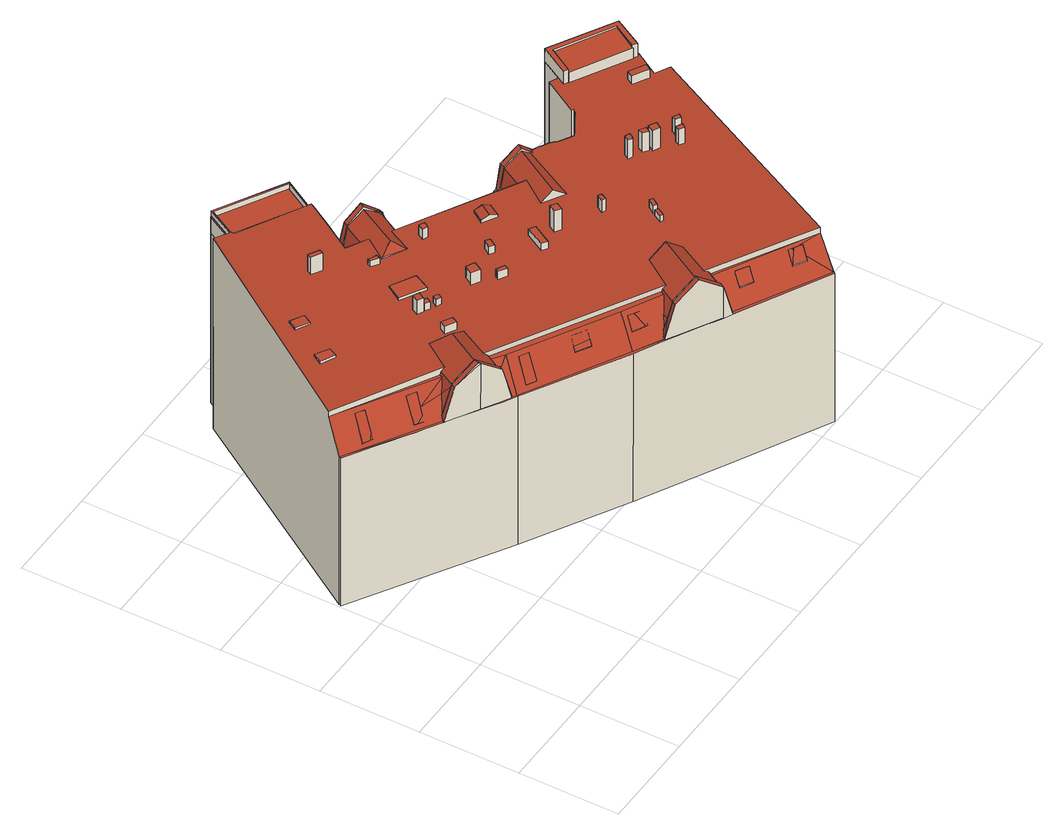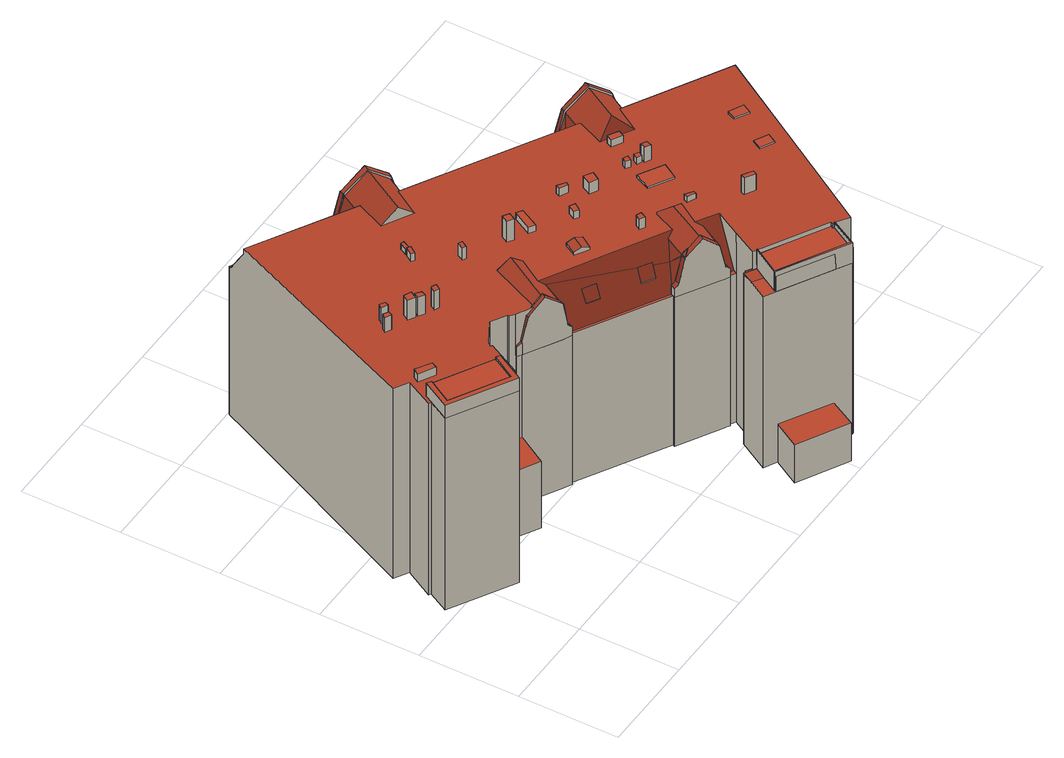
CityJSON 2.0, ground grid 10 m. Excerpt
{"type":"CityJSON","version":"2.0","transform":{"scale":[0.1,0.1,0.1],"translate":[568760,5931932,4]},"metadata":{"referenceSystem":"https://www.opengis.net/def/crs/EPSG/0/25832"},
"CityObjects":{
"building1":{"type":"Building","attributes":{"Grundfläche 2D":"1212.623114","Grundhöhe NN":"4.261"},"children":["building1-1","building1-2","building1-3","building1-4","building1-5","building1-6","building1-7","building1-8","building1-9","building1-10","building1-11","building1-12","building1-13","building1-14","building1-15","building1-16","building1-17","building1-18","building1-19","building1-20","building1-21","building1-22","building1-23","building1-24","building1-25","building1-26","building1-27","building1-28","building1-29","building1-30","building1-31","building1-32","building1-33","building1-34","building1-35","building1-36","building1-37","building1-38","building1-39","building1-40"],"geometry":[{"type":"MultiSurface","lod":"3","boundaries":[[[0,1,2,3]],[[4,5,6,7,8,9,10]],[[11,12,13,14]],[[15,16,14,13,17,18]],[[19,20,21,22,23]],[[24,25,26,27,19,23]],[[16,28,21,20,19,27,14]],[[29,26,25,30,31]],[[32,26,29,33,34]],[[35,36,37,38,39,40,41,42]],[[40,43,41]],[[41,43,44,45]],[[46,47,48,45,44,49,50,51,52,53,54,55,56,57]],[[58,59,60,61,56,55,62]],[[62,63,64,58]],[[57,56,61]],[[65,66,67,68]],[[69,70,67,66,71,72]],[[71,73,74,75,72]],[[76,77,78,79,80,81]],[[82,83,84,85,86,87,88,89,90,91,92,93,94,95,96,97,98,99,100,101,102,103,104]],[[105,106,107,108,109,110,111,112,113,114]],[[109,115,116,117,118,110]],[[119,120,121,118,117,122]],[[123,124,125,126,121,120,127,128]],[[124,129,125]],[[130,31,131,132,133,134,135,136,137,13,12,34,33,29]],[[130,29,31]],[[137,18,17,13]],[[138,139,140]],[[136,141,142,137]],[[143,144,138,140,145,140,139,107,106,105,114,113,112,146,129,124,123,128,142,141]],[[147,148,149,150,151,152,153,154,155]],[[151,150,156,157,158,159,147,155,160,161,162,163,164,165,166,167,168,169,170,171,172,65,68,70,69,48,47,46,60,59,173,174,175,176,177,178,179,180,181,182,183,184,24,23,22,21,28,119,122,116,115,185,186,187,188]],[[189,133,190,191,192]],[[193,194,195,135]],[[196,197,198,199,200,201,141,136,135,134,133,189,202,193,135,195,194]],[[203,204,141,201]],[[205,206,138,144,143,141,204,203]],[[72,41,45,48,69]],[[100,99,98,42,41,72,75,101]],[[207,208,209,210,211,212]],[[96,95,94,173,59,58,64]],[[137,142,128,127,15,18]],[[108,107,139]],[[31,30,131]],[[213,214,215,214]],[[216,217,218,219,220,221,222,223,224,225,226,227,228,229,207,212,211,230,219]],[[231,232,233,234,235,236,237,238,239]],[[240,241,242,243]],[[174,173,94,93]],[[171,103,102,172]],[[108,139,185,115,109]],[[119,28,16,15,127,120]],[[24,184,131,30,25]],[[170,169,168,167,244,104,103,171]],[[208,207,229,10,9]],[[245,246,0,3,226]],[[247,248,228,227,249]],[[246,250,1,0]],[[6,5,251,252]],[[1,250,253,2]],[[37,36,254,37,38]],[[64,63,96]],[[60,46,57,61]],[[35,42,98]],[[101,75,74]],[[68,67,70]],[[159,158,79,78]],[[80,79,158,157]],[[157,156,81,80]],[[122,117,116]],[[230,210,209,208,216,219]],[[211,210,230]],[[255,246,245,256]],[[250,246,255,257]],[[213,214,215,252,251,253,250,257,258]],[[259,260,132,131,184,183]],[[133,132,260,261]],[[190,133,261,262]],[[197,196,194,193,202,189,192,191,190,262,263]],[[198,197,263,264]],[[265,266,206,205,203,201,200,199,198,264,267]],[[206,266,268,269,270,186,185,139,138]],[[187,186,270,271]],[[188,187,271,272]],[[151,188,272,273]],[[153,152,151,273,274]],[[165,237,236,166]],[[154,153,274,275]],[[155,154,275,276]],[[161,160,277,278]],[[160,155,276,277]],[[162,161,278,279]],[[163,162,279,280]],[[238,164,163,280,281,239]],[[164,238,237,165]],[[244,167,166,236,235,104]],[[104,235,234,82]],[[82,234,233,83]],[[85,84,83,233,282,283,284]],[[86,85,284,285]],[[87,86,285,286]],[[88,87,286,287]],[[288,289,91,90,89,88,287,290]],[[92,91,289,291]],[[93,92,291,292]],[[176,175,174,93,292,293,221,220]],[[294,295,8,7,179,178,177,176,220,219,218]],[[180,179,7,296,252,6]],[[214,213,258,259,183,182,181,180,6,252,215]],[[232,231,297,298]],[[233,232,298,282]],[[231,239,281,297]],[[240,243,299,300]],[[241,240,300,301]],[[242,241,301,302]],[[242,302,256,226,225,303,299,243]],[[245,304,226,256]],[[222,221,293,305]],[[223,222,305,306]],[[224,223,306,307]],[[225,224,307,303]],[[293,292,291,289,288,290,287,286,285,284,283,282,298,297,281,280,279,278,277,276,275,274,273,272,271,270,269,268,266,265,267,264,263,262,261,260,259,258,257,255,256,302,301,300,299,303,307,306,305]]],"semantics":{"surfaces":[{"type":"RoofSurface"},{"type":"WallSurface"},{"type":"GroundSurface"}],"values":[0,0,0,0,0,0,0,0,0,0,0,0,0,0,0,0,0,0,0,0,0,0,0,0,0,0,0,0,0,0,0,0,0,0,0,0,0,0,0,0,0,0,0,0,0,0,0,0,0,0,1,1,1,1,1,1,1,1,1,1,1,1,1,1,1,1,1,1,1,1,1,1,1,1,1,1,1,1,1,1,1,1,1,1,1,1,1,1,1,1,1,1,1,1,1,1,1,1,1,1,1,1,1,1,1,1,1,1,1,1,1,1,1,1,1,1,1,1,1,1,1,1,1,2]}}]},
"building1-1":{"type":"BuildingInstallation","parents":["building1"],"geometry":[{"type":"MultiSurface","lod":"3","boundaries":[[[308,309,310,311]],[[311,310,312,313]],[[308,311,313,314]],[[309,308,314,315]],[[310,309,315,312]]],"semantics":{"surfaces":[{"type":"RoofSurface"},{"type":"WallSurface"}],"values":[0,1,1,1,1]}}]},
"building1-2":{"type":"BuildingInstallation","parents":["building1"],"geometry":[{"type":"MultiSurface","lod":"3","boundaries":[[[316,317,318,319,320]],[[321,322,317,316]],[[322,323,318,317]],[[319,318,323,324]],[[316,320,319,324,325,321]]],"semantics":{"surfaces":[{"type":"RoofSurface"},{"type":"WallSurface"}],"values":[0,1,1,1,1]}}]},
"building1-3":{"type":"BuildingInstallation","parents":["building1"],"geometry":[{"type":"MultiSurface","lod":"3","boundaries":[[[326,327,328,12,329]],[[330,327,326]],[[329,331,332,333,326]],[[334,333,332]],[[332,335,336,337,334]],[[338,339,340,341,337,336,34]],[[14,27,26,32,34,336,335,332,331,329,12,11]],[[342,193,341,340,339,338,134]],[[341,193,195,333,337]],[[333,334,337]],[[333,195,343,330,326]],[[327,330,343,135]],[[135,328,327]]],"semantics":{"surfaces":[{"type":"RoofSurface"},{"type":"WallSurface"}],"values":[0,0,0,0,0,0,1,1,1,1,1,1,1]}}]},
"building1-4":{"type":"BuildingInstallation","parents":["building1"],"geometry":[{"type":"MultiSurface","lod":"3","boundaries":[[[344,345,346,347]],[[347,346,348,349]],[[344,347,349,350]],[[345,344,350,351]],[[346,345,351,348]]],"semantics":{"surfaces":[{"type":"RoofSurface"},{"type":"WallSurface"}],"values":[0,1,1,1,1]}}]},
"building1-5":{"type":"BuildingInstallation","parents":["building1"],"geometry":[{"type":"MultiSurface","lod":"3","boundaries":[[[352,353,354,355,356,357]],[[358,359,357,356]],[[357,359,360,361,354,353,352]],[[361,362,355,354]],[[356,355,362,358]]],"semantics":{"surfaces":[{"type":"RoofSurface"},{"type":"WallSurface"}],"values":[0,1,1,1,1]}}]},
"building1-6":{"type":"BuildingInstallation","parents":["building1"],"geometry":[{"type":"MultiSurface","lod":"3","boundaries":[[[363,364,365,244]],[[366,367,368,365,364,369]],[[367,366,370,371,372,170]],[[370,373,374,371]],[[373,375,376,374]],[[375,377,378,379,380,376]],[[82,83,364,363]],[[83,369,364]],[[366,369,83,84,85,378,377,375,373,370]],[[85,86,100,379,378]],[[101,74,73,71,66,65,372,371,374,376,380,379,100]],[[104,82,363,244]]],"semantics":{"surfaces":[{"type":"RoofSurface"},{"type":"WallSurface"}],"values":[0,0,0,0,0,0,1,1,1,1,1,1]}}]},
"building1-7":{"type":"BuildingInstallation","parents":["building1"],"geometry":[{"type":"MultiSurface","lod":"3","boundaries":[[[381,382,383,384]],[[384,383,385,386]],[[381,384,386,387]],[[382,381,387,388]],[[383,382,388,385]]],"semantics":{"surfaces":[{"type":"RoofSurface"},{"type":"WallSurface"}],"values":[0,1,1,1,1]}}]},
"building1-8":{"type":"BuildingInstallation","parents":["building1"],"geometry":[{"type":"MultiSurface","lod":"3","boundaries":[[[389,390,391,392]],[[392,391,393,394]],[[389,392,394,395]],[[390,389,395,396]],[[391,390,396,393]]],"semantics":{"surfaces":[{"type":"RoofSurface"},{"type":"WallSurface"}],"values":[0,1,1,1,1]}}]},
"building1-9":{"type":"BuildingInstallation","parents":["building1"],"geometry":[{"type":"MultiSurface","lod":"3","boundaries":[[[397,398,399,400]],[[400,399,401,402]],[[397,400,402,403]],[[398,397,403,404]],[[399,398,404,401]]],"semantics":{"surfaces":[{"type":"RoofSurface"},{"type":"WallSurface"}],"values":[0,1,1,1,1]}}]},
"building1-10":{"type":"BuildingInstallation","parents":["building1"],"geometry":[{"type":"MultiSurface","lod":"3","boundaries":[[[405,406,407,408,409]],[[407,406,405,410,411,412]],[[408,407,412,413]],[[409,408,413,414]],[[405,409,414,410]]],"semantics":{"surfaces":[{"type":"RoofSurface"},{"type":"WallSurface"}],"values":[0,1,1,1,1]}}]},
"building1-11":{"type":"BuildingInstallation","parents":["building1"],"geometry":[{"type":"MultiSurface","lod":"3","boundaries":[[[415,416,417,418]],[[418,417,419,420]],[[415,418,420,421]],[[416,415,421,422]],[[417,416,422,419]]],"semantics":{"surfaces":[{"type":"RoofSurface"},{"type":"WallSurface"}],"values":[0,1,1,1,1]}}]},
"building1-12":{"type":"BuildingInstallation","parents":["building1"],"geometry":[{"type":"MultiSurface","lod":"3","boundaries":[[[423,424,425,426]],[[426,425,427,428]],[[423,426,428,429]],[[424,423,429,430]],[[425,424,430,427]]],"semantics":{"surfaces":[{"type":"RoofSurface"},{"type":"WallSurface"}],"values":[0,1,1,1,1]}}]},
"building1-13":{"type":"BuildingInstallation","parents":["building1"],"geometry":[{"type":"MultiSurface","lod":"3","boundaries":[[[431,432,433,434]],[[434,433,435,436]],[[431,434,436,437]],[[432,431,437,438]],[[433,432,438,435]]],"semantics":{"surfaces":[{"type":"RoofSurface"},{"type":"WallSurface"}],"values":[0,1,1,1,1]}}]},
"building1-14":{"type":"BuildingInstallation","parents":["building1"],"geometry":[{"type":"MultiSurface","lod":"3","boundaries":[[[439,440,441,442]],[[442,441,443,444]],[[439,442,444,445]],[[440,439,445,446]],[[441,440,446,443]]],"semantics":{"surfaces":[{"type":"RoofSurface"},{"type":"WallSurface"}],"values":[0,1,1,1,1]}}]},
"building1-15":{"type":"BuildingInstallation","parents":["building1"],"geometry":[{"type":"MultiSurface","lod":"3","boundaries":[[[447,448,449]],[[449,43,450,38,37,254,451,447]],[[452,451,254,36,453,454,455]],[[456,447,457,458,459]],[[456,460,447]],[[461,462,448,447,460,463]],[[457,464,465,458]],[[464,466,467,465]],[[466,468,469,470,471,472,467]],[[457,447,451,452,455,88,89,90,91,469,468,466,464]],[[91,92,95,471,470,469]],[[96,63,62,55,54,53,456,459,458,465,467,472,471,95]],[[53,52,460,456]],[[52,51,50,49,44,448,462,461,463,460]],[[44,43,449,448]],[[43,40,39,38,450,43,449]],[[453,36,35,98,99]],[[88,455,454,453,99,87]]],"semantics":{"surfaces":[{"type":"RoofSurface"},{"type":"WallSurface"}],"values":[0,0,0,0,0,0,0,0,0,1,1,1,1,1,1,1,1,1]}}]},
"building1-16":{"type":"BuildingInstallation","parents":["building1"],"geometry":[{"type":"MultiSurface","lod":"3","boundaries":[[[473,474,475,476]],[[476,475,477,478]],[[473,476,478,479]],[[474,473,479,480]],[[475,474,480,477]]],"semantics":{"surfaces":[{"type":"RoofSurface"},{"type":"WallSurface"}],"values":[0,1,1,1,1]}}]},
"building1-17":{"type":"BuildingInstallation","parents":["building1"],"geometry":[{"type":"MultiSurface","lod":"3","boundaries":[[[481,482,483,484]],[[484,483,485,486]],[[481,484,486,487]],[[482,481,487,488]],[[483,482,488,485]]],"semantics":{"surfaces":[{"type":"RoofSurface"},{"type":"WallSurface"}],"values":[0,1,1,1,1]}}]},
"building1-18":{"type":"BuildingInstallation","parents":["building1"],"geometry":[{"type":"MultiSurface","lod":"3","boundaries":[[[489,490,491,492,493]],[[494,491,490,495]],[[493,492,491,494,496,497]],[[497,498,489,493]],[[498,495,490,489]]],"semantics":{"surfaces":[{"type":"RoofSurface"},{"type":"WallSurface"}],"values":[0,1,1,1,1]}}]},
"building1-19":{"type":"BuildingInstallation","parents":["building1"],"geometry":[{"type":"MultiSurface","lod":"3","boundaries":[[[499,500,501,502]],[[502,501,503,504]],[[499,502,504,505]],[[500,499,505,506]],[[501,500,506,503]]],"semantics":{"surfaces":[{"type":"RoofSurface"},{"type":"WallSurface"}],"values":[0,1,1,1,1]}}]},
"building1-20":{"type":"BuildingInstallation","parents":["building1"],"geometry":[{"type":"MultiSurface","lod":"3","boundaries":[[[507,508,509,510]],[[510,509,511,512]],[[507,510,512,513]],[[508,507,513,514]],[[509,508,514,511]]],"semantics":{"surfaces":[{"type":"RoofSurface"},{"type":"WallSurface"}],"values":[0,1,1,1,1]}}]},
"building1-21":{"type":"BuildingInstallation","parents":["building1"],"geometry":[{"type":"MultiSurface","lod":"3","boundaries":[[[515,516,517,518]],[[518,517,519,520]],[[515,518,520,521]],[[516,515,521,522]],[[517,516,522,519]]],"semantics":{"surfaces":[{"type":"RoofSurface"},{"type":"WallSurface"}],"values":[0,1,1,1,1]}}]},
"building1-22":{"type":"BuildingInstallation","parents":["building1"],"geometry":[{"type":"MultiSurface","lod":"3","boundaries":[[[523,524,525,526]],[[526,525,527,528]],[[523,526,528,529]],[[524,523,529,530]],[[525,524,530,527]]],"semantics":{"surfaces":[{"type":"RoofSurface"},{"type":"WallSurface"}],"values":[0,1,1,1,1]}}]},
"building1-23":{"type":"BuildingInstallation","parents":["building1"],"geometry":[{"type":"MultiSurface","lod":"3","boundaries":[[[531,532,533,534,535,536]],[[537,534,533,532,538,539]],[[537,540,541,536,535,534]],[[541,542,531,536]],[[532,531,542,538]]],"semantics":{"surfaces":[{"type":"RoofSurface"},{"type":"WallSurface"}],"values":[0,1,1,1,1]}}]},
"building1-24":{"type":"BuildingInstallation","parents":["building1"],"geometry":[{"type":"MultiSurface","lod":"3","boundaries":[[[543,544,545,546]],[[547,543,546,548]],[[545,549,550,548,546]],[[550,551,547,548]],[[547,551,552,544,543]],[[552,549,545,544]]],"semantics":{"surfaces":[{"type":"RoofSurface"},{"type":"WallSurface"}],"values":[0,0,1,1,1,1]}}]},
"building1-25":{"type":"BuildingInstallation","parents":["building1"],"geometry":[{"type":"MultiSurface","lod":"3","boundaries":[[[553,554,555,556,557,558,559,560,561]],[[554,154,155,562,555]],[[159,78,556,555,562]],[[78,77,557,556]],[[77,76,558,557]],[[76,81,559,558]],[[563,560,559,81,156]],[[151,152,153,553,561,560,563]],[[153,154,554,553]]],"semantics":{"surfaces":[{"type":"RoofSurface"},{"type":"WallSurface"}],"values":[0,1,1,1,1,1,1,1,1]}}]},
"building1-26":{"type":"BuildingInstallation","parents":["building1"],"geometry":[{"type":"MultiSurface","lod":"3","boundaries":[[[564,565,566,567]],[[567,566,568,569]],[[564,567,569,570]],[[565,564,570,571]],[[566,565,571,568]]],"semantics":{"surfaces":[{"type":"RoofSurface"},{"type":"WallSurface"}],"values":[0,1,1,1,1]}}]},
"building1-27":{"type":"BuildingInstallation","parents":["building1"],"geometry":[{"type":"MultiSurface","lod":"3","boundaries":[[[572,573,574,575]],[[575,574,576,577]],[[572,575,577,578]],[[573,572,578,579]],[[574,573,579,576]]],"semantics":{"surfaces":[{"type":"RoofSurface"},{"type":"WallSurface"}],"values":[0,1,1,1,1]}}]},
"building1-28":{"type":"BuildingInstallation","parents":["building1"],"geometry":[{"type":"MultiSurface","lod":"3","boundaries":[[[580,581,582,583]],[[583,582,584,585]],[[580,583,585,586]],[[581,580,586,587]],[[582,581,587,584]]],"semantics":{"surfaces":[{"type":"RoofSurface"},{"type":"WallSurface"}],"values":[0,1,1,1,1]}}]},
"building1-29":{"type":"BuildingInstallation","parents":["building1"],"geometry":[{"type":"MultiSurface","lod":"3","boundaries":[[[588,589,590,591]],[[591,590,592,593]],[[588,591,593,594]],[[589,588,594,595]],[[590,589,595,592]]],"semantics":{"surfaces":[{"type":"RoofSurface"},{"type":"WallSurface"}],"values":[0,1,1,1,1]}}]},
"building1-30":{"type":"BuildingInstallation","parents":["building1"],"geometry":[{"type":"MultiSurface","lod":"3","boundaries":[[[596,597,598,599,600]],[[597,596,601,602,603,604]],[[602,605,606,607,603]],[[606,608,609,607]],[[610,611,612,613,609,608]],[[600,112,111]],[[600,111,596]],[[601,596,111,110]],[[125,608,606,605,602,601,110,118,121,126]],[[610,608,125,129]],[[143,204,609,613,612]],[[607,609,204,614,203,597,604,603]],[[203,205,598,597]],[[599,598,205,144]]],"semantics":{"surfaces":[{"type":"RoofSurface"},{"type":"WallSurface"}],"values":[0,0,0,0,0,1,1,1,1,1,1,1,1,1]}}]},
"building1-31":{"type":"BuildingInstallation","parents":["building1"],"geometry":[{"type":"MultiSurface","lod":"3","boundaries":[[[615,616,617,618]],[[618,617,619,620]],[[615,618,620,621]],[[616,615,621,622]],[[617,616,622,619]]],"semantics":{"surfaces":[{"type":"RoofSurface"},{"type":"WallSurface"}],"values":[0,1,1,1,1]}}]},
"building1-32":{"type":"BuildingInstallation","parents":["building1"],"geometry":[{"type":"MultiSurface","lod":"3","boundaries":[[[623,624,625,626,627]],[[628,629,623,627]],[[630,631,625,624]],[[630,624,623,629]],[[631,627,628,627,626,625]]],"semantics":{"surfaces":[{"type":"RoofSurface"},{"type":"WallSurface"}],"values":[0,1,1,1,1]}}]},
"building1-33":{"type":"BuildingInstallation","parents":["building1"],"geometry":[{"type":"MultiSurface","lod":"3","boundaries":[[[632,633,634,635]],[[635,634,636,637]],[[634,633,638,140]],[[636,634,140,639]],[[640,635,637,636,639,145]],[[632,635,640,641]],[[633,632,641,638]]],"semantics":{"surfaces":[{"type":"RoofSurface"},{"type":"WallSurface"}],"values":[0,0,1,1,1,1,1]}}]},
"building1-34":{"type":"BuildingInstallation","parents":["building1"],"geometry":[{"type":"MultiSurface","lod":"3","boundaries":[[[642,643,644,645]],[[646,647,642,645]],[[648,646,645,644]],[[643,642,647,649]],[[644,643,649,648]]],"semantics":{"surfaces":[{"type":"RoofSurface"},{"type":"WallSurface"}],"values":[0,1,1,1,1]}}]},
"building1-35":{"type":"BuildingInstallation","parents":["building1"],"geometry":[{"type":"MultiSurface","lod":"3","boundaries":[[[650,651,652,653]],[[654,655,650,653]],[[656,651,650,655,130]],[[656,657,652,651]],[[658,654,653,652,657]]],"semantics":{"surfaces":[{"type":"RoofSurface"},{"type":"WallSurface"}],"values":[0,1,1,1,1]}}]},
"building1-36":{"type":"BuildingInstallation","parents":["building1"],"geometry":[{"type":"MultiSurface","lod":"3","boundaries":[[[659,660,661,662]],[[663,664,659,662]],[[665,663,662,661]],[[660,659,664,666]],[[661,660,666,665]]],"semantics":{"surfaces":[{"type":"RoofSurface"},{"type":"WallSurface"}],"values":[0,1,1,1,1]}}]},
"building1-37":{"type":"BuildingInstallation","parents":["building1"],"geometry":[{"type":"MultiSurface","lod":"3","boundaries":[[[667,668,669,670]],[[667,670,671,672]],[[670,669,673,671]],[[672,674,668,667]],[[674,673,669,668]]],"semantics":{"surfaces":[{"type":"RoofSurface"},{"type":"WallSurface"}],"values":[0,1,1,1,1]}}]},
"building1-38":{"type":"BuildingInstallation","parents":["building1"],"geometry":[{"type":"MultiSurface","lod":"3","boundaries":[[[675,676,677,678,679,680]],[[679,678,681,682]],[[683,675,680,679,682,684]],[[676,675,683,685]],[[681,678,677,676,685,686]]],"semantics":{"surfaces":[{"type":"RoofSurface"},{"type":"WallSurface"}],"values":[0,1,1,1,1]}}]},
"building1-39":{"type":"BuildingInstallation","parents":["building1"],"geometry":[{"type":"MultiSurface","lod":"3","boundaries":[[[687,688,689,690]],[[690,689,691,692]],[[687,690,692,693]],[[688,687,693,694]],[[689,688,694,691]]],"semantics":{"surfaces":[{"type":"RoofSurface"},{"type":"WallSurface"}],"values":[0,1,1,1,1]}}]},
"building1-40":{"type":"BuildingInstallation","parents":["building1"],"geometry":[{"type":"MultiSurface","lod":"3","boundaries":[[[695,696,697,698,699,700,701,702]],[[695,226,3,2,253,213,182,696]],[[697,696,182,213,214,181]],[[251,5,4,698,697,181,214]],[[10,229,703,699,698,4]],[[207,208,216,218,294,178,700,699,703]],[[294,218,219,177,701,700,178]],[[209,212,704,702,701,177,219]],[[228,248,247,249,227,226,695,702,704]]],"semantics":{"surfaces":[{"type":"RoofSurface"},{"type":"WallSurface"}],"values":[0,1,1,1,1,1,1,1,1]}}]}
},
"vertices":[
[165,471,219],[150,445,219],[151,444,219],[166,471,219],[166,469,219],[152,444,219],[153,443,219],[152,441,219],[184,423,219],[215,406,219],[230,432,219],[139,165,205],[145,161,181],[146,170,193],[138,165,209],[149,183,206],[148,183,209],[147,177,203],[147,179,206],[138,212,228],[157,213,215],[159,213,214],[155,215,214],[130,230,214],[113,204,212],[109,206,209],[99,188,209],[118,177,228],[145,185,212],[99,199,194],[108,206,206],[107,203,206],[98,188,206],[98,198,193],[90,193,179],[255,345,182],[253,346,189],[250,348,206],[249,348,207],[248,349,212],[248,349,215],[244,335,199],[253,342,182],[248,349,216],[247,349,216],[235,328,216],[217,305,220],[218,307,220],[228,328,221],[245,350,218],[245,351,219],[243,351,220],[243,352,220],[242,352,221],[241,353,222],[232,358,229],[210,318,229],[216,305,221],[206,345,216],[210,339,221],[195,317,220],[196,317,221],[218,366,216],[213,369,182],[211,366,182],[374,277,222],[366,281,229],[338,232,229],[349,225,219],[344,263,221],[327,238,219],[352,290,216],[340,268,216],[347,292,185],[347,293,182],[345,290,182],[533,287,239],[478,318,239],[464,294,238],[464,293,238],[519,262,238],[519,263,238],[393,272,176],[389,275,176],[354,295,176],[346,299,176],[345,297,176],[258,347,176],[259,349,176],[216,374,176],[215,374,176],[212,376,176],[212,374,176],[205,378,176],[203,374,176],[210,371,176],[213,369,176],[218,366,176],[255,345,176],[257,344,176],[344,294,176],[347,293,176],[366,281,176],[368,283,176],[392,270,176],[335,64,193],[335,64,194],[336,73,206],[338,75,206],[337,76,209],[327,58,209],[328,58,205],[334,54,179],[335,60,187],[335,62,190],[333,78,212],[348,108,214],[333,116,228],[307,70,228],[301,96,212],[298,98,209],[288,81,209],[319,124,214],[287,90,193],[286,90,192],[283,83,193],[287,81,206],[297,99,206],[295,95,206],[279,85,181],[79,208,190],[13,260,206],[3,243,175],[4,243,175],[88,191,175],[144,157,175],[149,154,175],[159,171,206],[424,3,175],[432,21,206],[407,32,202],[248,98,175],[257,115,206],[276,83,175],[334,52,175],[401,34,201],[283,83,181],[468,302,226],[478,318,226],[533,287,226],[524,270,226],[528,268,226],[537,285,226],[539,289,226],[476,325,226],[464,304,226],[519,263,226],[519,262,226],[464,293,226],[464,294,226],[456,308,226],[437,274,224],[439,273,224],[436,270,224],[412,256,223],[397,265,223],[397,266,223],[392,270,223],[388,272,223],[383,275,223],[377,278,223],[368,283,223],[366,281,222],[189,351,221],[205,378,223],[218,401,224],[219,403,224],[216,405,224],[215,405,224],[152,441,224],[153,443,224],[152,444,224],[151,444,224],[138,452,224],[13,260,212],[432,21,212],[528,230,224],[514,238,224],[530,267,226],[64,203,175],[2,241,175],[22,229,175],[30,224,175],[87,189,175],[96,184,175],[118,171,175],[136,159,175],[148,152,175],[246,96,175],[275,81,175],[284,76,175],[324,54,175],[73,198,175],[325,53,175],[275,82,175],[333,49,175],[423,1,175],[221,416,202],[215,406,203],[216,405,203],[227,399,203],[232,410,202],[222,416,202],[151,444,202],[152,444,202],[153,443,202],[215,406,202],[184,423,202],[215,405,202],[216,405,202],[219,403,202],[218,401,202],[223,398,202],[224,399,202],[226,398,202],[243,428,202],[166,471,202],[180,463,202],[231,434,202],[230,432,202],[227,399,202],[437,288,80],[407,305,80],[389,275,80],[393,272,80],[392,270,80],[397,266,80],[397,265,80],[412,256,80],[422,262,80],[245,461,47],[196,488,47],[182,462,47],[230,435,47],[392,270,186],[166,471,200],[165,471,200],[180,462,219],[231,434,219],[180,463,204],[150,445,203],[152,444,203],[153,443,203],[151,444,203],[253,346,190],[165,471,3],[166,471,3],[150,445,3],[151,444,3],[138,452,3],[3,243,3],[4,243,3],[2,241,3],[148,152,3],[246,96,3],[325,53,3],[423,1,3],[324,54,3],[424,3,3],[432,21,3],[528,230,3],[514,238,3],[530,267,3],[528,268,3],[539,289,3],[476,325,3],[464,304,3],[456,308,3],[437,274,3],[439,273,3],[436,270,3],[422,262,3],[389,275,3],[354,295,3],[346,299,3],[345,297,3],[258,347,3],[259,349,3],[215,374,3],[212,376,3],[216,374,3],[212,374,3],[205,378,3],[218,401,3],[215,405,203],[215,405,219],[152,441,203],[437,288,3],[407,305,3],[230,435,3],[245,461,3],[196,488,3],[182,462,3],[243,428,3],[156,453,202],[223,398,3],[224,399,3],[226,398,3],
[166,251,224],[169,256,224],[164,258,224],[162,254,224],[164,258,216],[162,254,216],[166,251,216],[169,256,216],
[76,297,218],[63,305,218],[58,296,218],[72,289,218],[73,291,218],[76,297,216],[63,305,216],[58,296,215],[72,289,215],[73,291,215],
[137,161,211],[144,157,177],[145,158,177],[139,165,211],[144,156,177],[138,165,212],[118,177,230],[118,171,228],[116,172,230],[99,188,212],[98,188,211],[96,184,211],[89,192,177],[88,191,177],[87,190,177],[87,189,177],[87,190,175],[144,156,175],
[363,140,223],[366,139,223],[370,146,223],[367,148,223],[370,146,216],[367,148,216],[363,140,216],[366,139,216],
[160,255,232],[162,259,233],[163,260,233],[157,263,233],[154,257,232],[160,254,232],[154,257,216],[160,254,216],[160,255,216],[163,260,216],[157,263,216],
[393,272,186],[389,275,190],[388,272,190],[384,278,217],[383,275,217],[388,272,191],[389,275,191],[369,286,232],[366,281,232],[376,276,222],[354,295,217],[352,290,217],[350,297,190],[347,292,190],[349,297,189],[346,299,186],[344,294,186],[347,293,189],
[81,335,220],[94,328,220],[99,337,220],[86,344,220],[99,337,218],[86,344,218],[81,335,218],[94,328,218],
[440,187,243],[444,193,243],[437,197,243],[433,190,243],[437,197,220],[433,190,220],[440,187,220],[444,193,220],
[432,193,242],[435,198,242],[429,202,242],[427,197,242],[429,202,220],[427,197,220],[432,193,220],[435,198,220],
[191,320,226],[186,322,226],[183,324,226],[182,321,226],[189,316,226],[191,320,220],[186,322,220],[183,324,220],[182,321,219],[189,316,219],
[249,243,227],[254,240,227],[258,247,227],[254,250,227],[258,247,218],[254,250,218],[249,243,218],[254,240,218],
[157,219,223],[160,225,223],[150,231,223],[147,225,223],[150,231,215],[147,225,214],[157,219,214],[160,225,215],
[242,303,232],[237,306,232],[234,300,232],[239,298,232],[234,300,220],[239,298,220],[242,303,220],[237,306,220],
[223,241,230],[215,245,230],[210,237,230],[218,232,230],[210,237,216],[218,232,216],[223,241,217],[215,245,217],
[250,354,217],[247,349,217],[248,349,217],[248,349,213],[255,351,190],[257,350,188],[257,344,186],[258,347,186],[259,349,186],[242,352,222],[235,363,232],[232,358,232],[241,353,223],[243,352,222],[245,351,220],[245,350,220],[243,351,221],[221,371,217],[218,366,217],[216,374,190],[213,369,190],[215,374,189],[212,376,186],[212,374,186],[210,371,186],[213,369,189],
[456,172,238],[459,176,238],[453,179,238],[451,175,238],[453,179,220],[451,175,220],[456,172,220],[459,176,220],
[160,279,220],[184,265,220],[192,281,220],[169,294,220],[192,281,218],[169,294,218],[160,279,217],[184,265,217],
[421,206,242],[416,208,242],[413,203,242],[416,201,242],[418,201,242],[413,203,220],[416,208,220],[416,201,220],[418,201,220],[421,206,220],
[313,213,242],[307,217,242],[303,210,242],[309,206,242],[303,210,218],[309,206,218],[313,213,218],[307,217,218],
[156,353,240],[158,357,240],[148,363,240],[146,359,240],[148,363,221],[146,359,220],[156,353,220],[158,357,221],
[294,223,225],[288,227,225],[278,208,225],[283,204,225],[278,208,217],[283,204,217],[294,223,218],[288,227,218],
[238,220,225],[230,224,225],[228,221,225],[236,216,225],[228,221,216],[236,216,216],[238,220,216],[230,224,216],
[495,253,234],[492,247,234],[504,240,234],[507,238,234],[508,240,234],[511,244,234],[507,238,224],[492,247,224],[504,240,224],[508,240,224],[511,244,225],[495,253,225],
[285,264,226],[292,260,223],[299,272,223],[293,276,226],[278,268,223],[286,280,223],[299,272,220],[286,280,220],[278,268,220],[292,260,220],
[539,289,241],[476,325,241],[460,296,241],[464,294,241],[478,318,241],[533,287,241],[519,263,241],[523,260,241],[537,285,241],[460,296,226],[523,260,226],
[349,194,232],[345,188,232],[349,186,232],[352,192,232],[349,186,218],[352,192,218],[349,194,218],[345,188,218],
[465,181,238],[468,185,238],[462,188,238],[460,184,238],[462,188,221],[460,184,220],[465,181,220],[468,185,221],
[368,150,226],[371,148,226],[376,155,226],[373,157,226],[376,155,217],[373,157,217],[368,150,217],[371,148,217],
[176,246,224],[178,250,224],[174,253,224],[171,248,224],[174,253,216],[171,248,216],[176,246,216],[178,250,216],
[328,58,211],[325,53,211],[333,49,177],[334,52,177],[335,54,179],[327,58,212],[307,70,230],[304,65,230],[325,54,211],[288,81,212],[287,81,211],[284,77,211],[283,83,196],[275,82,177],[279,86,181],[278,85,180],[276,84,177],[276,83,177],[325,54,175],
[226,130,202],[212,138,202],[208,131,190],[222,123,190],[208,131,189],[222,123,189],[226,130,201],[212,138,201],
[33,228,179],[40,240,202],[32,245,202],[24,233,180],[24,233,179],[24,233,178],[33,228,178],[40,240,201],[32,245,201],
[410,21,191],[414,28,203],[407,32,203],[398,28,191],[402,35,203],[401,34,202],[414,28,202],[402,35,202],[398,28,190],[410,21,190],
[169,146,180],[176,158,202],[167,163,202],[160,151,180],[160,151,179],[169,146,179],[167,163,201],[176,158,201],
[75,202,179],[83,214,202],[74,219,202],[67,207,179],[67,207,178],[75,202,178],[83,214,201],[74,219,201],[70,212,188],
[320,297,192],[308,304,192],[305,298,204],[317,291,204],[317,291,203],[320,297,191],[305,298,203],[308,304,191],
[273,324,192],[261,331,192],[257,325,204],[269,318,204],[269,318,203],[273,324,191],[257,325,203],[261,331,191],
[351,53,191],[363,46,191],[365,49,196],[367,53,203],[355,60,203],[352,55,194],[367,53,202],[355,60,202],[351,53,190],[352,55,192],[363,46,190],[365,49,195],
[273,103,201],[260,110,202],[256,103,190],[270,96,189],[256,103,189],[270,96,188],[273,103,200],[260,110,201],
[166,471,225],[151,444,225],[152,444,225],[166,469,225],[231,432,225],[215,405,225],[216,405,225],[232,433,225],[231,432,202],[232,433,202]
]}
